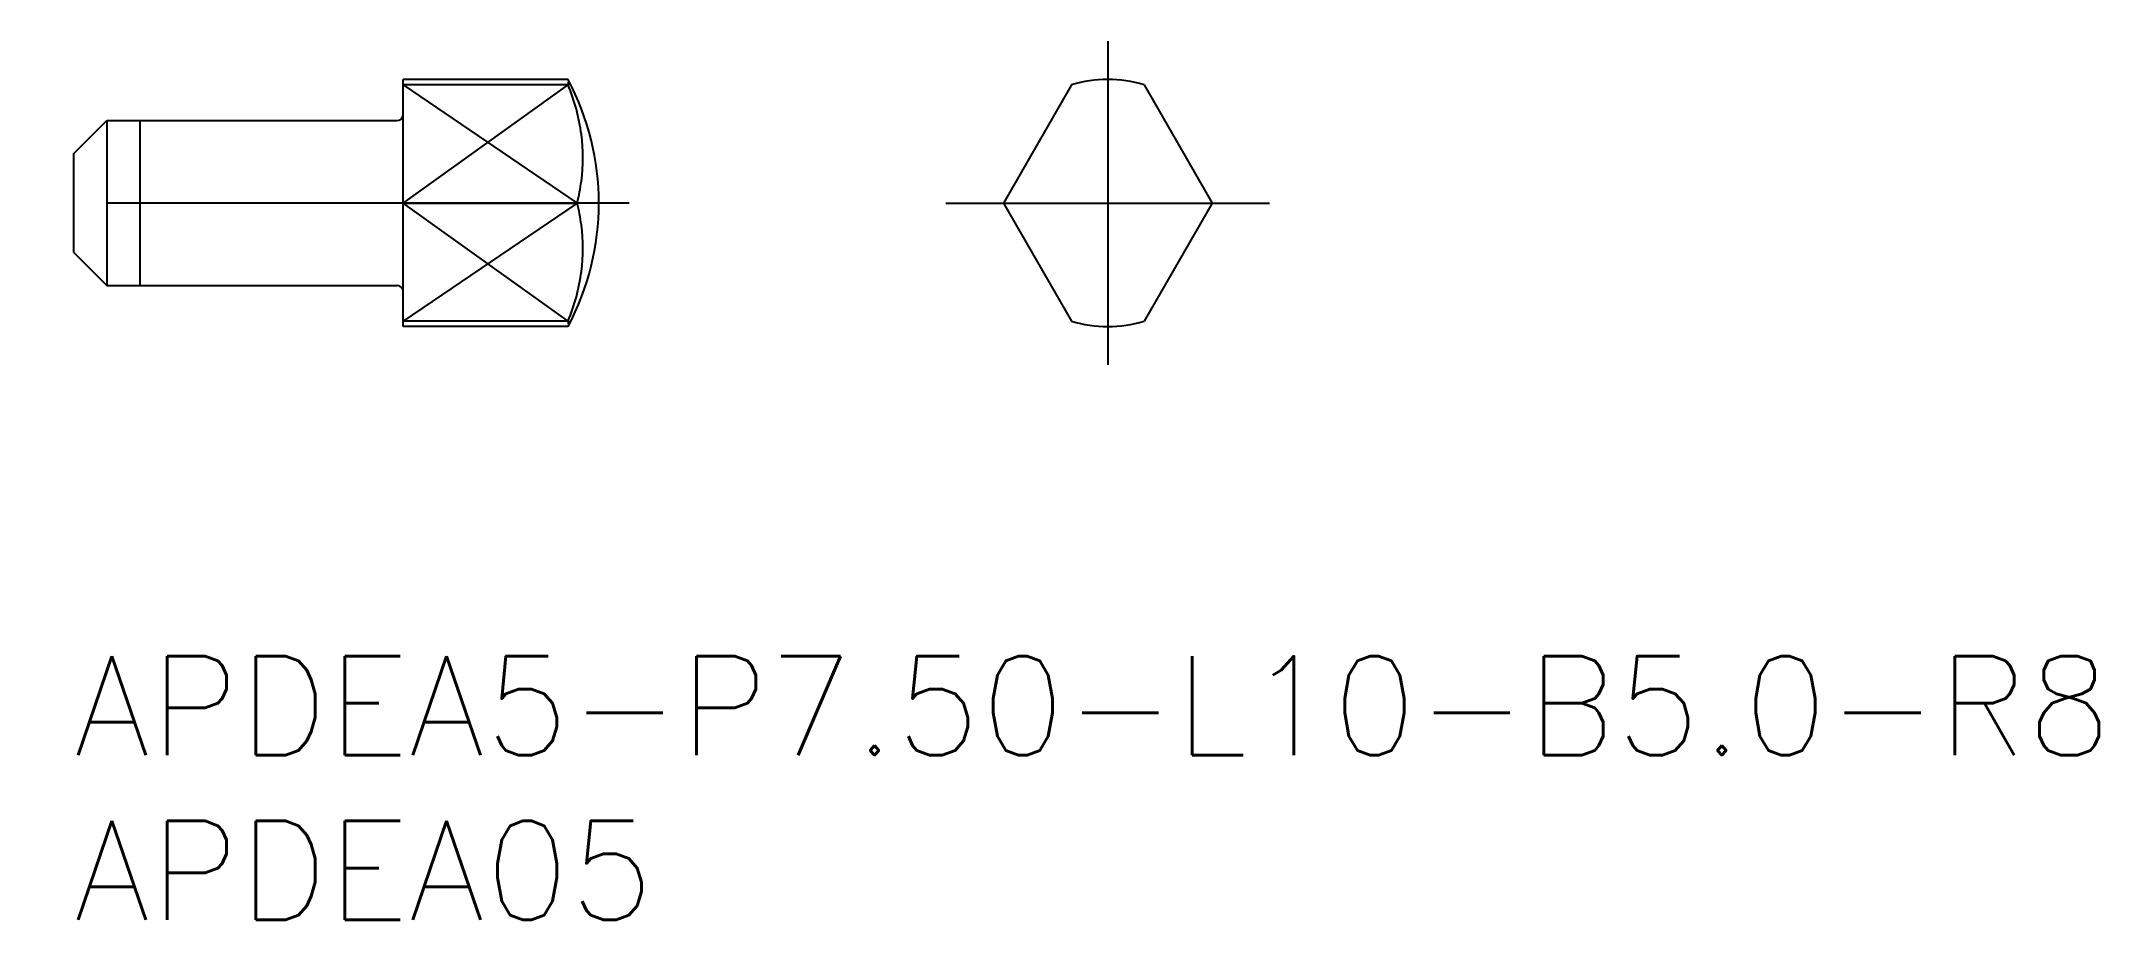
# Model space of a CAD drawing. Extents: x -1 to 61.5, y -8 to 18.7.
import ezdxf

# ---------------------------------------------------------------- set-up
doc = ezdxf.new("R2010")
doc.units = 0
doc.header["$LTSCALE"] = 0.5
doc.linetypes.add('CENTER', pattern=[50.8, 31.75, -6.35, 6.35, -6.35])
for name, color, linetype in [('MSM_CENTER', 1, 'CENTER'), ('MSM_CONTINUOUS', 7, 'CONTINUOUS'), ('MSM_NARROW', 5, 'CONTINUOUS'), ('MSM_PART_NUMBER', 7, 'CONTINUOUS')]:
    doc.layers.add(name, color=color, linetype=linetype)
doc.styles.get("Standard").update_dxf_attribs({"font": 'txt.shx', "height": 1, "bigfont": 'bigfont.shx'})

# ---------------------------------------------------------------- blocks, each defined once
blk = doc.blocks.new('*U15')
at = {"layer": 'MSM_PART_NUMBER'}
blk.add_text('APDEA5-P7.50-L10-B5.0-R8', height=3, dxfattribs=at).set_placement((0, -3))
blk = doc.blocks.new('*U16')
at = {"layer": 'MSM_PART_NUMBER'}
blk.add_text('APDEA05', height=3, dxfattribs=at).set_placement((0, -8))

msp = doc.modelspace()

# ---------------------------------------------------------------- linework, layer by layer
at = {"layer": 'MSM_CENTER'}
for p, q in [((31.38, 18.662), (31.38, 8.838)), ((16.858, 13.75), (-0.992, 13.75)), ((26.468, 13.75), (36.292, 13.75))]:
    msp.add_line(p, q, dxfattribs=at)
at = {"layer": 'MSM_CONTINUOUS'}
for p, q in [((10, 10), (10, 17.5)), ((15, 17.5), (10, 17.5)), ((15, 17.335), (10, 17.335)), ((30.28, 17.335), (28.21, 13.75)), ((32.48, 17.335), (34.55, 13.75)), ((0, 15.25), (1, 16.25)), ((1, 16.25), (9.8, 16.25)), ((1, 16.25), (1, 11.25)), ((0, 12.25), (0, 15.25)), ((10, 13.75), (15.277, 13.75)), ((28.21, 13.75), (30.28, 10.165)), ((34.55, 13.75), (32.48, 10.165)), ((0, 12.25), (1, 11.25)), ((1, 11.25), (9.8, 11.25)), ((15, 10.165), (10, 10.165)), ((15, 10), (10, 10))]:
    msp.add_line(p, q, dxfattribs=at)
for centre, radius, start, end in [((7.933, 13.75), 8, 332.04681, 27.95319), ((31.38, 13.75), 3.75, 72.94238, 107.05762), ((9.556, 15.074), 5.895, 7.33444, 22.54987), ((9.8, 16.45), 0.2, 270, 0), ((9.931, 15.123), 5.517, 352.66556, 7.33444), ((9.556, 15.171), 5.895, 346.05342, 352.66556), ((9.556, 12.329), 5.895, 7.33444, 13.94658), ((9.931, 12.377), 5.517, 352.66556, 7.33444), ((9.8, 11.05), 0.2, 0, 90), ((9.556, 12.426), 5.895, 337.45013, 352.66556), ((31.38, 13.75), 3.75, 252.94238, 287.05762)]:
    msp.add_arc(centre, radius, start, end, dxfattribs=at)
at = {"layer": 'MSM_NARROW'}
for p, q in [((10, 17.335), (15.277, 13.75)), ((10, 13.75), (15, 17.335)), ((15, 17.425), (15, 17.335)), ((2, 16.25), (2, 11.25)), ((15.277, 13.75), (10, 10.165)), ((15, 10.165), (10, 13.75)), ((15, 10.165), (15, 10.075))]:
    msp.add_line(p, q, dxfattribs=at)

# ---------------------------------------------------------------- block references
at = {"layer": 'MSM_CONTINUOUS'}
for name in ['*U15', '*U16']:
    msp.add_blockref(name, (0, 0), dxfattribs=at)

doc.saveas('drawing.dxf')
